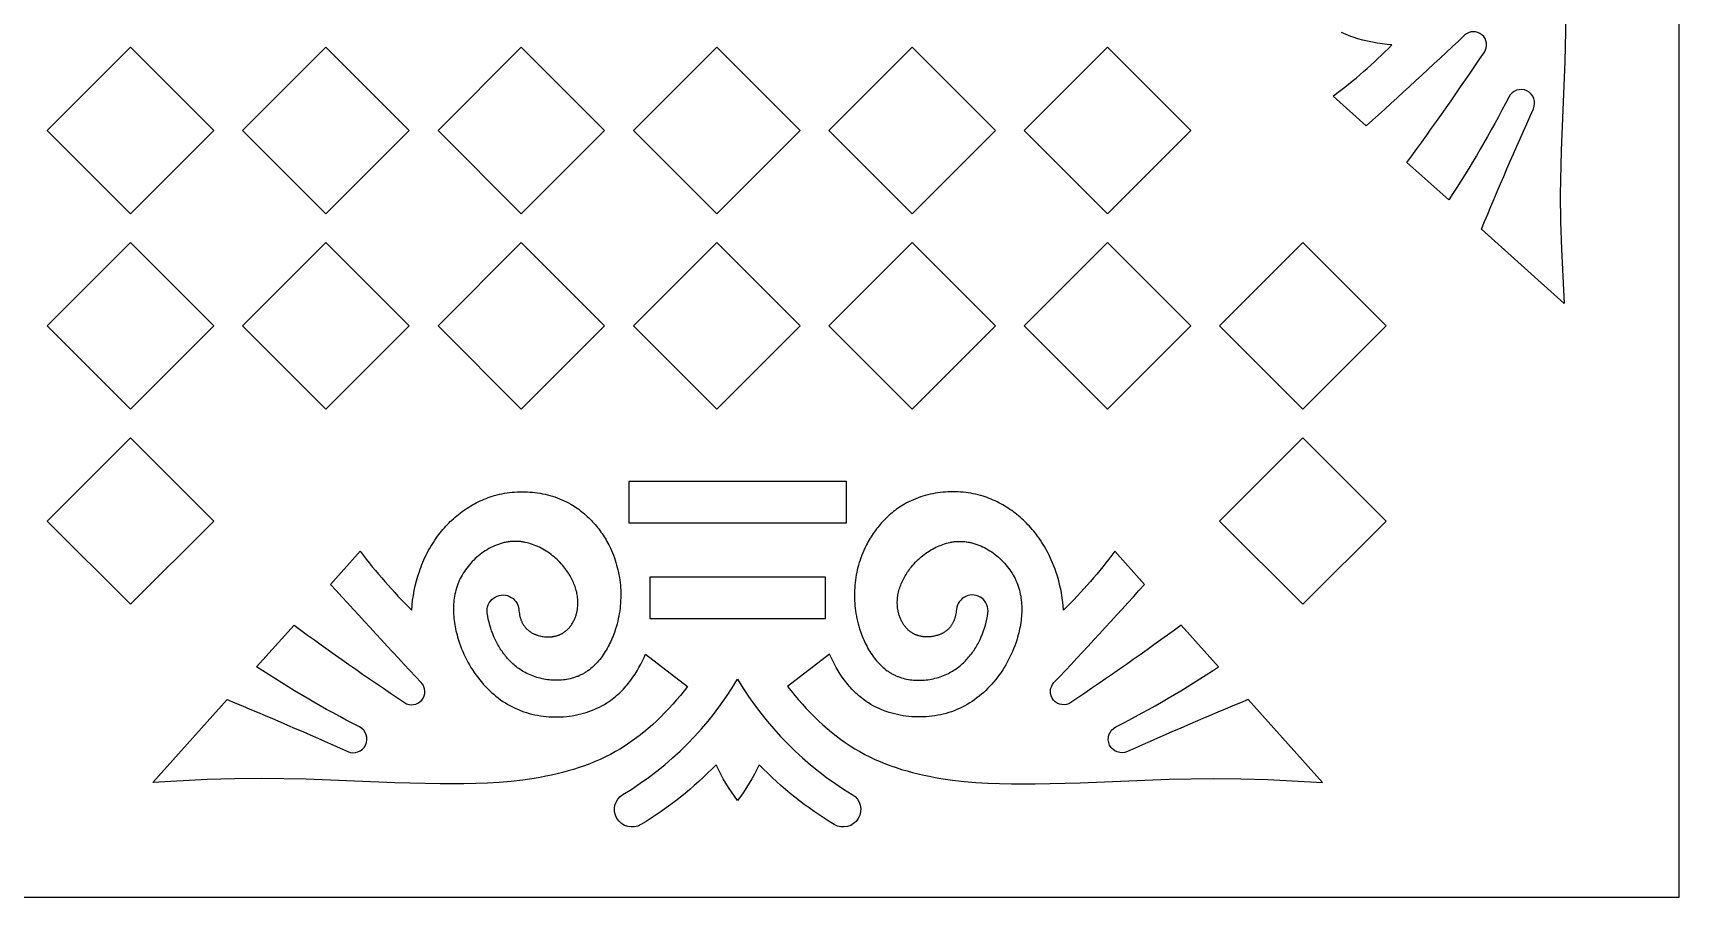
# Model space of a CAD drawing. Extents: x 15850 to 16789, y -660 to 1170.
# Drawn here: x 16319.7 to 16789.1, y -659.9 to -413.4 of the extents above; entities that cross this region are included whole.
import ezdxf

# ---------------------------------------------------------------- set-up
doc = ezdxf.new("R2010")
doc.units = 0
doc.layers.get('0').update_dxf_attribs({"linetype": 'CONTINUOUS'})

msp = doc.modelspace()

# ---------------------------------------------------------------- linework, layer by layer
for points in [[(15850.26, -659.93), (16789.06, -659.93), (16789.06, 1170.21), (15850.26, 1170.21)], [(16371.27, -441.22), (16347.51, -464.98), (16323.75, -441.22), (16347.51, -417.46)], [(16426.98, -441.22), (16403.22, -464.98), (16379.46, -441.22), (16403.22, -417.46)], [(16482.69, -441.22), (16458.93, -464.98), (16435.17, -441.22), (16458.93, -417.46)], [(16538.4, -441.22), (16514.64, -464.98), (16490.88, -441.22), (16514.64, -417.46)], [(16594.11, -441.22), (16570.35, -464.98), (16546.59, -441.22), (16570.35, -417.46)], [(16649.82, -441.22), (16626.06, -464.98), (16602.3, -441.22), (16626.06, -417.46)], [(16371.27, -496.93), (16347.51, -520.69), (16323.75, -496.93), (16347.51, -473.17)], [(16426.98, -496.93), (16403.22, -520.69), (16379.46, -496.93), (16403.22, -473.17)], [(16482.69, -496.93), (16458.93, -520.69), (16435.17, -496.93), (16458.93, -473.17)], [(16538.4, -496.93), (16514.64, -520.69), (16490.88, -496.93), (16514.64, -473.17)], [(16594.11, -496.93), (16570.35, -520.69), (16546.59, -496.93), (16570.35, -473.17)], [(16649.82, -496.93), (16626.06, -520.69), (16602.3, -496.93), (16626.06, -473.17)], [(16705.53, -496.93), (16681.77, -520.69), (16658.01, -496.93), (16681.77, -473.17)], [(16371.27, -552.64), (16347.51, -576.4), (16323.75, -552.64), (16347.51, -528.88)], [(16705.53, -552.64), (16681.77, -576.4), (16658.01, -552.64), (16681.77, -528.88)], [(16551.62, -541.35), (16489.59, -541.35), (16489.59, -553.18), (16551.62, -553.18)], [(16545.66, -568.65), (16495.55, -568.65), (16495.55, -580.49), (16545.66, -580.49)]]:
    msp.add_lwpolyline(points, close=True)
msp.add_lwpolyline([(16756.79, -408.64), (16756.49, -421.56), (16755.43, -446.91), (16755.19, -459.55), (16755.27, -467.29), (16755.52, -475.06), (16756.33, -490.59), (16732.7, -469.38, -0.007496), (16747.54, -435.03, 0.975292), (16740.51, -431.66, -0.027938), (16723.36, -461.01), (16711.47, -450.34, 0.009727), (16733.54, -418.85, 0.894674), (16727.87, -414.05, -0.006154), (16699.83, -439.89), (16690.39, -431.42, 0.038203), (16707.17, -416.79), (16705.78, -416.67), (16704.39, -416.51), (16702.99, -416.3), (16701.6, -416.05), (16700.22, -415.75), (16698.85, -415.41), (16697.49, -415.02), (16696.14, -414.58), (16695.47, -414.35), (16694.8, -414.1), (16694.14, -413.84), (16693.49, -413.57), (16692.84, -413.29)], format="xyb")
for points in [[(16506.34, -599.82), (16505.32, -601.1), (16504.29, -602.38), (16503.22, -603.64), (16502.14, -604.88), (16501.02, -606.1), (16499.88, -607.3), (16498.72, -608.48), (16497.53, -609.63), (16496.32, -610.75), (16495.08, -611.84), (16493.82, -612.9), (16492.53, -613.92), (16491.23, -614.91), (16489.89, -615.85), (16488.54, -616.76), (16487.16, -617.62), (16485.76, -618.44), (16484.34, -619.21), (16482.9, -619.94), (16481.43, -620.63), (16479.95, -621.28), (16478.45, -621.89), (16476.93, -622.46), (16475.4, -622.99), (16473.85, -623.49), (16472.28, -623.95), (16470.7, -624.38), (16469.11, -624.77), (16467.51, -625.14), (16465.89, -625.47), (16464.26, -625.78), (16462.63, -626.06), (16459.33, -626.53), (16456, -626.91), (16452.65, -627.2), (16449.28, -627.42), (16445.91, -627.56), (16442.53, -627.64), (16435.8, -627.66), (16422.89, -627.36), (16397.53, -626.31), (16384.9, -626.07), (16377.15, -626.15), (16369.39, -626.39), (16353.85, -627.21), (16375.06, -603.57, -0.007496), (16409.41, -618.41, 0.975292), (16412.79, -611.38, -0.027938), (16383.44, -594.24), (16394.11, -582.35, 0.009727), (16425.59, -604.41, 0.894674), (16430.4, -598.74, -0.006154), (16404.56, -570.7), (16413.02, -561.26, 0.038203), (16427.66, -578.05), (16427.77, -576.65), (16427.93, -575.26), (16428.14, -573.87), (16428.39, -572.48), (16428.69, -571.09), (16429.03, -569.72), (16429.42, -568.36), (16429.86, -567.01), (16430.1, -566.34), (16430.34, -565.67), (16430.6, -565.01), (16430.87, -564.36), (16431.16, -563.71), (16431.45, -563.06), (16431.76, -562.42), (16432.07, -561.79), (16432.41, -561.16), (16432.75, -560.54), (16433.1, -559.93), (16433.47, -559.32), (16433.85, -558.72), (16434.24, -558.13), (16434.64, -557.54), (16435.05, -556.97), (16435.42, -556.48), (16435.8, -555.99), (16436.18, -555.52), (16436.58, -555.05), (16436.98, -554.58), (16437.39, -554.13), (16437.81, -553.68), (16438.24, -553.24), (16438.67, -552.81), (16439.12, -552.38), (16439.57, -551.97), (16440.03, -551.56), (16440.5, -551.16), (16440.97, -550.78), (16441.45, -550.4), (16441.94, -550.03), (16442.44, -549.67), (16442.94, -549.31), (16443.45, -548.97), (16443.96, -548.64), (16444.49, -548.33), (16445.01, -548.02), (16445.55, -547.72), (16446.09, -547.43), (16446.64, -547.16), (16447.19, -546.89), (16447.75, -546.64), (16448.31, -546.4), (16448.88, -546.17), (16449.46, -545.96), (16450.04, -545.76), (16450.63, -545.57), (16451.32, -545.36), (16452.01, -545.18), (16452.71, -545.01), (16453.42, -544.86), (16454.13, -544.72), (16454.85, -544.61), (16455.56, -544.51), (16456.29, -544.43), (16457.01, -544.36), (16457.74, -544.32), (16458.46, -544.29), (16459.19, -544.28), (16459.92, -544.29), (16460.65, -544.32), (16461.37, -544.36), (16462.1, -544.42), (16462.82, -544.5), (16463.54, -544.6), (16464.26, -544.71), (16464.97, -544.85), (16465.68, -545), (16466.38, -545.17), (16467.08, -545.35), (16467.77, -545.56), (16468.46, -545.78), (16469.14, -546.02), (16469.81, -546.27), (16470.47, -546.55), (16471.13, -546.84), (16471.77, -547.15), (16472.41, -547.48), (16473.03, -547.83), (16473.49, -548.1), (16473.95, -548.38), (16474.4, -548.67), (16474.84, -548.97), (16475.28, -549.28), (16475.71, -549.6), (16476.13, -549.93), (16476.55, -550.26), (16476.96, -550.61), (16477.36, -550.96), (16477.75, -551.32), (16478.14, -551.69), (16478.53, -552.07), (16478.9, -552.45), (16479.27, -552.84), (16479.63, -553.24), (16479.98, -553.65), (16480.33, -554.06), (16480.66, -554.48), (16480.99, -554.9), (16481.32, -555.33), (16481.63, -555.77), (16481.94, -556.21), (16482.24, -556.66), (16482.53, -557.11), (16482.81, -557.57), (16483.08, -558.03), (16483.35, -558.49), (16483.61, -558.97), (16483.86, -559.44), (16484.33, -560.41), (16484.63, -561.07), (16484.92, -561.74), (16485.19, -562.42), (16485.45, -563.1), (16485.68, -563.79), (16485.91, -564.49), (16486.11, -565.19), (16486.3, -565.89), (16486.47, -566.6), (16486.63, -567.31), (16486.77, -568.03), (16486.89, -568.75), (16487, -569.47), (16487.09, -570.19), (16487.17, -570.92), (16487.22, -571.65), (16487.26, -572.38), (16487.28, -573.12), (16487.29, -573.85), (16487.28, -574.59), (16487.25, -575.33), (16487.21, -576.07), (16487.14, -576.8), (16487.07, -577.54), (16486.97, -578.28), (16486.85, -579.01), (16486.72, -579.75), (16486.57, -580.48), (16486.41, -581.21), (16486.22, -581.95), (16486.02, -582.67), (16485.8, -583.4), (16485.46, -584.44), (16485.27, -584.96), (16485.07, -585.48), (16484.86, -585.99), (16484.65, -586.5), (16484.42, -587), (16484.19, -587.5), (16483.94, -587.99), (16483.69, -588.48), (16483.43, -588.96), (16483.15, -589.44), (16482.87, -589.9), (16482.58, -590.36), (16482.28, -590.81), (16481.97, -591.25), (16481.65, -591.68), (16481.32, -592.1), (16480.98, -592.51), (16480.63, -592.91), (16480.27, -593.3), (16479.9, -593.68), (16479.52, -594.04), (16479.14, -594.39), (16478.74, -594.73), (16478.33, -595.05), (16477.91, -595.36), (16477.7, -595.51), (16477.49, -595.65), (16477.27, -595.79), (16477.05, -595.93), (16476.83, -596.06), (16476.61, -596.19), (16476.38, -596.32), (16476.15, -596.44), (16475.92, -596.55), (16475.68, -596.66), (16475.46, -596.76), (16475.24, -596.86), (16475.01, -596.95), (16474.78, -597.04), (16474.32, -597.21), (16473.85, -597.36), (16473.38, -597.5), (16472.9, -597.62), (16472.41, -597.73), (16471.92, -597.82), (16471.43, -597.9), (16470.93, -597.97), (16470.42, -598.01), (16469.92, -598.05), (16469.41, -598.07), (16468.9, -598.08), (16468.39, -598.07), (16467.88, -598.05), (16467.37, -598.01), (16466.86, -597.96), (16466.35, -597.9), (16465.84, -597.82), (16465.33, -597.73), (16464.83, -597.63), (16464.33, -597.51), (16463.83, -597.38), (16463.34, -597.24), (16462.85, -597.08), (16462.37, -596.91), (16461.9, -596.73), (16461.43, -596.54), (16460.96, -596.33), (16460.51, -596.11), (16460.06, -595.88), (16459.68, -595.67), (16459.3, -595.45), (16458.93, -595.22), (16458.57, -594.98), (16458.22, -594.73), (16457.87, -594.48), (16457.52, -594.21), (16457.19, -593.94), (16456.86, -593.67), (16456.54, -593.38), (16456.22, -593.09), (16455.91, -592.79), (16455.61, -592.48), (16455.31, -592.17), (16455.02, -591.85), (16454.74, -591.52), (16454.46, -591.19), (16454.19, -590.85), (16453.93, -590.51), (16453.67, -590.16), (16453.42, -589.81), (16453.18, -589.45), (16452.94, -589.09), (16452.71, -588.73), (16452.49, -588.35), (16452.27, -587.98), (16452.06, -587.6), (16451.86, -587.22), (16451.48, -586.44), (16451.12, -585.66), (16450.78, -584.84), (16450.47, -584.01), (16450.19, -583.18), (16449.94, -582.33), (16449.72, -581.48), (16449.52, -580.63), (16449.36, -579.76), (16449.22, -578.9, -1.025614), (16458.21, -577.86), (16458.25, -578.27), (16458.3, -578.67), (16458.37, -579.07), (16458.45, -579.46), (16458.49, -579.66), (16458.54, -579.85), (16458.59, -580.04), (16458.64, -580.23), (16458.7, -580.42), (16458.76, -580.61), (16458.83, -580.79), (16458.9, -580.97), (16458.97, -581.15), (16459.04, -581.33), (16459.12, -581.5), (16459.21, -581.67), (16459.3, -581.84), (16459.39, -582.01), (16459.48, -582.17), (16459.58, -582.33), (16459.69, -582.49), (16459.79, -582.64), (16459.91, -582.8), (16460.02, -582.94), (16460.14, -583.09), (16460.27, -583.23), (16460.4, -583.37), (16460.54, -583.5), (16460.65, -583.61), (16460.76, -583.71), (16460.88, -583.81), (16461, -583.91), (16461.12, -584), (16461.25, -584.1), (16461.38, -584.19), (16461.51, -584.27), (16461.64, -584.36), (16461.78, -584.44), (16461.91, -584.52), (16462.05, -584.6), (16462.2, -584.68), (16462.34, -584.75), (16462.49, -584.82), (16462.63, -584.89), (16462.78, -584.95), (16462.93, -585.01), (16463.09, -585.07), (16463.24, -585.13), (16463.4, -585.19), (16463.55, -585.24), (16463.71, -585.29), (16463.87, -585.33), (16464.19, -585.42), (16464.52, -585.49), (16464.85, -585.55), (16465.18, -585.61), (16465.51, -585.65), (16465.85, -585.68), (16466.18, -585.69), (16466.52, -585.7), (16466.86, -585.7), (16467.02, -585.69), (16467.19, -585.68), (16467.36, -585.67), (16467.52, -585.65), (16467.69, -585.63), (16467.85, -585.61), (16468.02, -585.59), (16468.18, -585.56), (16468.34, -585.53), (16468.5, -585.49), (16468.66, -585.46), (16468.82, -585.42), (16468.98, -585.38), (16469.13, -585.33), (16469.29, -585.28), (16469.44, -585.23), (16469.59, -585.18), (16469.74, -585.12), (16469.89, -585.06), (16470.04, -584.99), (16470.18, -584.92), (16470.33, -584.85), (16470.43, -584.8), (16470.54, -584.74), (16470.65, -584.68), (16470.76, -584.61), (16470.86, -584.55), (16470.97, -584.48), (16471.17, -584.35), (16471.37, -584.2), (16471.56, -584.05), (16471.75, -583.89), (16471.93, -583.73), (16472.11, -583.56), (16472.28, -583.38), (16472.45, -583.2), (16472.62, -583.02), (16472.77, -582.83), (16472.93, -582.63), (16473.07, -582.43), (16473.22, -582.23), (16473.35, -582.02), (16473.49, -581.81), (16473.61, -581.59), (16473.73, -581.37), (16473.85, -581.15), (16473.96, -580.92), (16474.07, -580.7), (16474.17, -580.47), (16474.26, -580.23), (16474.35, -580), (16474.44, -579.76), (16474.52, -579.53), (16474.59, -579.29), (16474.66, -579.05), (16474.72, -578.81), (16474.78, -578.57), (16474.83, -578.36), (16474.87, -578.16), (16474.9, -577.96), (16474.94, -577.76), (16474.97, -577.55), (16474.99, -577.35), (16475.03, -576.94), (16475.06, -576.54), (16475.07, -576.13), (16475.07, -575.72), (16475.06, -575.31), (16475.03, -574.91), (16474.99, -574.5), (16474.94, -574.1), (16474.88, -573.69), (16474.8, -573.29), (16474.71, -572.89), (16474.61, -572.49), (16474.5, -572.09), (16474.37, -571.7), (16474.24, -571.3), (16474.1, -570.91), (16473.94, -570.52), (16473.78, -570.14), (16473.6, -569.75), (16473.42, -569.37), (16473.23, -569), (16473.02, -568.62), (16472.81, -568.25), (16472.59, -567.89), (16472.36, -567.53), (16472.13, -567.17), (16471.88, -566.82), (16471.63, -566.47), (16471.37, -566.13), (16471.02, -565.69), (16470.66, -565.26), (16470.29, -564.83), (16469.9, -564.42), (16469.51, -564.02), (16469.11, -563.63), (16468.69, -563.25), (16468.27, -562.88), (16467.84, -562.52), (16467.4, -562.17), (16466.95, -561.84), (16466.49, -561.52), (16466.03, -561.22), (16465.55, -560.92), (16465.08, -560.65), (16464.59, -560.38), (16464.1, -560.13), (16463.61, -559.9), (16463.11, -559.68), (16462.6, -559.48), (16462.1, -559.3), (16461.58, -559.13), (16461.07, -558.98), (16460.55, -558.84), (16460.03, -558.73), (16459.77, -558.68), (16459.5, -558.63), (16459.24, -558.59), (16458.98, -558.55), (16458.72, -558.52), (16458.45, -558.5), (16458.19, -558.47), (16457.92, -558.46), (16457.66, -558.45), (16457.39, -558.44), (16457.13, -558.44), (16456.87, -558.44), (16456.6, -558.45), (16456.34, -558.46), (16456.05, -558.49), (16455.77, -558.51), (16455.48, -558.55), (16455.2, -558.58), (16454.91, -558.63), (16454.63, -558.68), (16454.35, -558.74), (16454.06, -558.8), (16453.78, -558.87), (16453.5, -558.94), (16453.22, -559.02), (16452.94, -559.11), (16452.66, -559.2), (16452.39, -559.29), (16452.11, -559.39), (16451.84, -559.5), (16451.29, -559.72), (16450.75, -559.97), (16450.22, -560.23), (16449.69, -560.51), (16449.17, -560.81), (16448.66, -561.13), (16448.16, -561.46), (16447.67, -561.81), (16447.19, -562.18), (16446.71, -562.56), (16446.25, -562.95), (16445.8, -563.36), (16445.36, -563.78), (16444.94, -564.21), (16444.53, -564.65), (16444.13, -565.11), (16443.74, -565.57), (16443.37, -566.05), (16443.02, -566.53), (16442.68, -567.03), (16442.36, -567.53), (16442.05, -568.04), (16441.77, -568.55), (16441.5, -569.08), (16441.25, -569.61), (16441.02, -570.15), (16440.8, -570.69), (16440.61, -571.24), (16440.43, -571.79), (16440.27, -572.35), (16440.13, -572.91), (16440, -573.48), (16439.89, -574.04), (16439.8, -574.62), (16439.72, -575.19), (16439.66, -575.77), (16439.62, -576.35), (16439.59, -576.93), (16439.57, -577.52), (16439.57, -578.1), (16439.58, -578.69), (16439.61, -579.28), (16439.65, -579.87), (16439.71, -580.46), (16439.78, -581.04), (16439.86, -581.63), (16439.95, -582.22), (16440.06, -582.81), (16440.17, -583.4), (16440.3, -583.98), (16440.44, -584.57), (16440.59, -585.15), (16440.76, -585.73), (16440.93, -586.31), (16441.3, -587.45), (16441.59, -588.26), (16441.9, -589.06), (16442.23, -589.85), (16442.57, -590.63), (16442.94, -591.4), (16443.32, -592.16), (16443.72, -592.92), (16444.13, -593.66), (16444.57, -594.39), (16445.02, -595.11), (16445.49, -595.82), (16445.97, -596.51), (16446.48, -597.19), (16446.99, -597.86), (16447.53, -598.51), (16448.08, -599.14), (16448.64, -599.76), (16449.22, -600.37), (16449.82, -600.95), (16450.43, -601.52), (16451.06, -602.07), (16451.7, -602.6), (16452.35, -603.11), (16453.02, -603.61), (16453.7, -604.08), (16454.4, -604.53), (16455.11, -604.96), (16455.83, -605.36), (16456.57, -605.75), (16457.32, -606.11), (16458.08, -606.44), (16458.85, -606.75), (16459.62, -607.03), (16460.39, -607.28), (16461.17, -607.52), (16461.96, -607.72), (16462.75, -607.91), (16463.56, -608.07), (16464.37, -608.2), (16465.19, -608.32), (16466.01, -608.41), (16466.83, -608.47), (16467.65, -608.52), (16468.48, -608.54), (16469.31, -608.53), (16470.14, -608.51), (16470.96, -608.46), (16471.79, -608.38), (16472.61, -608.29), (16473.43, -608.17), (16474.24, -608.03), (16475.05, -607.86), (16475.85, -607.67), (16476.64, -607.46), (16477.42, -607.23), (16478.2, -606.97), (16478.97, -606.69), (16479.72, -606.38), (16480.46, -606.06), (16481.19, -605.71), (16481.91, -605.34), (16482.61, -604.94), (16483.3, -604.52), (16483.63, -604.31), (16483.97, -604.08), (16484.41, -603.77), (16484.84, -603.45), (16485.27, -603.12), (16485.69, -602.78), (16486.1, -602.44), (16486.5, -602.08), (16486.9, -601.71), (16487.28, -601.34), (16487.66, -600.96), (16488.04, -600.57), (16488.4, -600.17), (16488.76, -599.76), (16489.11, -599.35), (16489.45, -598.93), (16489.79, -598.51), (16490.11, -598.08), (16490.75, -597.2), (16491.35, -596.3), (16491.93, -595.38), (16492.47, -594.45), (16492.99, -593.5), (16493.47, -592.54), (16493.93, -591.57), (16494.37, -590.59)], [(16534.87, -599.82), (16535.88, -601.1), (16536.92, -602.38), (16537.98, -603.64), (16539.07, -604.88), (16540.19, -606.1), (16541.33, -607.3), (16542.49, -608.48), (16543.68, -609.63), (16544.89, -610.75), (16546.13, -611.84), (16547.39, -612.9), (16548.67, -613.92), (16549.98, -614.91), (16551.31, -615.85), (16552.67, -616.76), (16554.05, -617.62), (16555.45, -618.44), (16556.87, -619.21), (16558.31, -619.94), (16559.77, -620.63), (16561.26, -621.28), (16562.76, -621.89), (16564.28, -622.46), (16565.81, -622.99), (16567.36, -623.49), (16568.93, -623.95), (16570.5, -624.38), (16572.1, -624.77), (16573.7, -625.14), (16575.32, -625.47), (16576.95, -625.78), (16578.58, -626.06), (16581.88, -626.53), (16585.21, -626.91), (16588.56, -627.2), (16591.93, -627.42), (16595.3, -627.56), (16598.68, -627.64), (16605.41, -627.66), (16618.32, -627.36), (16643.68, -626.31), (16656.31, -626.07), (16664.06, -626.15), (16671.82, -626.39), (16687.36, -627.21), (16666.15, -603.57, 0.007496), (16631.8, -618.41, -0.975292), (16628.42, -611.38, 0.027938), (16657.77, -594.24), (16647.1, -582.35, -0.009727), (16615.62, -604.41, -0.894674), (16610.81, -598.74, 0.006154), (16636.65, -570.7), (16628.19, -561.26, -0.038203), (16613.55, -578.05), (16613.44, -576.65), (16613.27, -575.26), (16613.07, -573.87), (16612.82, -572.48), (16612.52, -571.09), (16612.18, -569.72), (16611.79, -568.36), (16611.35, -567.01), (16611.11, -566.34), (16610.87, -565.67), (16610.61, -565.01), (16610.34, -564.36), (16610.05, -563.71), (16609.76, -563.06), (16609.45, -562.42), (16609.13, -561.79), (16608.8, -561.16), (16608.46, -560.54), (16608.11, -559.93), (16607.74, -559.32), (16607.36, -558.72), (16606.97, -558.13), (16606.57, -557.54), (16606.16, -556.97), (16605.79, -556.48), (16605.41, -555.99), (16605.03, -555.52), (16604.63, -555.05), (16604.23, -554.58), (16603.82, -554.13), (16603.4, -553.68), (16602.97, -553.24), (16602.53, -552.81), (16602.09, -552.38), (16601.64, -551.97), (16601.18, -551.56), (16600.71, -551.16), (16600.24, -550.78), (16599.76, -550.4), (16599.27, -550.03), (16598.77, -549.67), (16598.27, -549.31), (16597.76, -548.97), (16597.24, -548.64), (16596.72, -548.33), (16596.19, -548.02), (16595.66, -547.72), (16595.12, -547.43), (16594.57, -547.16), (16594.02, -546.89), (16593.46, -546.64), (16592.89, -546.4), (16592.32, -546.17), (16591.75, -545.96), (16591.17, -545.76), (16590.58, -545.57), (16589.89, -545.36), (16589.2, -545.18), (16588.5, -545.01), (16587.79, -544.86), (16587.08, -544.72), (16586.36, -544.61), (16585.64, -544.51), (16584.92, -544.43), (16584.2, -544.36), (16583.47, -544.32), (16582.75, -544.29), (16582.02, -544.28), (16581.29, -544.29), (16580.56, -544.32), (16579.84, -544.36), (16579.11, -544.42), (16578.39, -544.5), (16577.67, -544.6), (16576.95, -544.71), (16576.24, -544.85), (16575.53, -545), (16574.83, -545.17), (16574.13, -545.35), (16573.44, -545.56), (16572.75, -545.78), (16572.07, -546.02), (16571.4, -546.27), (16570.74, -546.55), (16570.08, -546.84), (16569.44, -547.15), (16568.8, -547.48), (16568.18, -547.83), (16567.72, -548.1), (16567.26, -548.38), (16566.81, -548.67), (16566.37, -548.97), (16565.93, -549.28), (16565.5, -549.6), (16565.08, -549.93), (16564.66, -550.26), (16564.25, -550.61), (16563.85, -550.96), (16563.45, -551.32), (16563.06, -551.69), (16562.68, -552.07), (16562.31, -552.45), (16561.94, -552.84), (16561.58, -553.24), (16561.23, -553.65), (16560.88, -554.06), (16560.55, -554.48), (16560.22, -554.9), (16559.89, -555.33), (16559.58, -555.77), (16559.27, -556.21), (16558.97, -556.66), (16558.68, -557.11), (16558.4, -557.57), (16558.13, -558.03), (16557.86, -558.49), (16557.6, -558.97), (16557.35, -559.44), (16556.88, -560.41), (16556.58, -561.07), (16556.29, -561.74), (16556.02, -562.42), (16555.76, -563.1), (16555.52, -563.79), (16555.3, -564.49), (16555.1, -565.19), (16554.91, -565.89), (16554.73, -566.6), (16554.58, -567.31), (16554.44, -568.03), (16554.31, -568.75), (16554.21, -569.47), (16554.12, -570.19), (16554.04, -570.92), (16553.99, -571.65), (16553.95, -572.38), (16553.92, -573.12), (16553.92, -573.85), (16553.93, -574.59), (16553.96, -575.33), (16554, -576.07), (16554.06, -576.8), (16554.14, -577.54), (16554.24, -578.28), (16554.35, -579.01), (16554.49, -579.75), (16554.63, -580.48), (16554.8, -581.21), (16554.98, -581.95), (16555.19, -582.67), (16555.4, -583.4), (16555.75, -584.44), (16555.94, -584.96), (16556.14, -585.48), (16556.34, -585.99), (16556.56, -586.5), (16556.79, -587), (16557.02, -587.5), (16557.27, -587.99), (16557.52, -588.48), (16557.78, -588.96), (16558.06, -589.44), (16558.34, -589.9), (16558.63, -590.36), (16558.93, -590.81), (16559.24, -591.25), (16559.56, -591.68), (16559.89, -592.1), (16560.23, -592.51), (16560.58, -592.91), (16560.94, -593.3), (16561.31, -593.68), (16561.68, -594.04), (16562.07, -594.39), (16562.47, -594.73), (16562.88, -595.05), (16563.29, -595.36), (16563.51, -595.51), (16563.72, -595.65), (16563.94, -595.79), (16564.16, -595.93), (16564.38, -596.06), (16564.6, -596.19), (16564.83, -596.32), (16565.06, -596.44), (16565.29, -596.55), (16565.53, -596.66), (16565.75, -596.76), (16565.97, -596.86), (16566.2, -596.95), (16566.42, -597.04), (16566.89, -597.21), (16567.35, -597.36), (16567.83, -597.5), (16568.31, -597.62), (16568.8, -597.73), (16569.29, -597.82), (16569.78, -597.9), (16570.28, -597.97), (16570.79, -598.01), (16571.29, -598.05), (16571.8, -598.07), (16572.31, -598.08), (16572.82, -598.07), (16573.33, -598.05), (16573.84, -598.01), (16574.35, -597.96), (16574.86, -597.9), (16575.37, -597.82), (16575.87, -597.73), (16576.38, -597.63), (16576.88, -597.51), (16577.37, -597.38), (16577.87, -597.24), (16578.35, -597.08), (16578.84, -596.91), (16579.31, -596.73), (16579.78, -596.54), (16580.25, -596.33), (16580.7, -596.11), (16581.15, -595.88), (16581.53, -595.67), (16581.91, -595.45), (16582.27, -595.22), (16582.64, -594.98), (16582.99, -594.73), (16583.34, -594.48), (16583.68, -594.21), (16584.02, -593.94), (16584.35, -593.67), (16584.67, -593.38), (16584.99, -593.09), (16585.3, -592.79), (16585.6, -592.48), (16585.9, -592.17), (16586.19, -591.85), (16586.47, -591.52), (16586.75, -591.19), (16587.02, -590.85), (16587.28, -590.51), (16587.54, -590.16), (16587.79, -589.81), (16588.03, -589.45), (16588.27, -589.09), (16588.5, -588.73), (16588.72, -588.35), (16588.94, -587.98), (16589.15, -587.6), (16589.35, -587.22), (16589.73, -586.44), (16590.09, -585.66), (16590.43, -584.84), (16590.74, -584.01), (16591.02, -583.18), (16591.27, -582.33), (16591.49, -581.48), (16591.69, -580.63), (16591.85, -579.76), (16591.99, -578.9, 1.025614), (16583, -577.86), (16582.96, -578.27), (16582.9, -578.67), (16582.84, -579.07), (16582.76, -579.46), (16582.72, -579.66), (16582.67, -579.85), (16582.62, -580.04), (16582.56, -580.23), (16582.51, -580.42), (16582.44, -580.61), (16582.38, -580.79), (16582.31, -580.97), (16582.24, -581.15), (16582.16, -581.33), (16582.08, -581.5), (16582, -581.67), (16581.91, -581.84), (16581.82, -582.01), (16581.73, -582.17), (16581.63, -582.33), (16581.52, -582.49), (16581.41, -582.64), (16581.3, -582.8), (16581.18, -582.94), (16581.06, -583.09), (16580.94, -583.23), (16580.81, -583.37), (16580.67, -583.5), (16580.56, -583.61), (16580.45, -583.71), (16580.33, -583.81), (16580.21, -583.91), (16580.09, -584), (16579.96, -584.1), (16579.83, -584.19), (16579.7, -584.27), (16579.57, -584.36), (16579.43, -584.44), (16579.29, -584.52), (16579.15, -584.6), (16579.01, -584.68), (16578.87, -584.75), (16578.72, -584.82), (16578.58, -584.89), (16578.43, -584.95), (16578.27, -585.01), (16578.12, -585.07), (16577.97, -585.13), (16577.81, -585.19), (16577.66, -585.24), (16577.5, -585.29), (16577.34, -585.33), (16577.02, -585.42), (16576.69, -585.49), (16576.36, -585.55), (16576.03, -585.61), (16575.69, -585.65), (16575.36, -585.68), (16575.02, -585.69), (16574.69, -585.7), (16574.35, -585.7), (16574.19, -585.69), (16574.02, -585.68), (16573.85, -585.67), (16573.69, -585.65), (16573.52, -585.63), (16573.36, -585.61), (16573.19, -585.59), (16573.03, -585.56), (16572.87, -585.53), (16572.71, -585.49), (16572.55, -585.46), (16572.39, -585.42), (16572.23, -585.38), (16572.08, -585.33), (16571.92, -585.28), (16571.77, -585.23), (16571.62, -585.18), (16571.47, -585.12), (16571.32, -585.06), (16571.17, -584.99), (16571.03, -584.92), (16570.88, -584.85), (16570.77, -584.8), (16570.66, -584.74), (16570.56, -584.68), (16570.45, -584.61), (16570.35, -584.55), (16570.24, -584.48), (16570.04, -584.35), (16569.84, -584.2), (16569.65, -584.05), (16569.46, -583.89), (16569.28, -583.73), (16569.1, -583.56), (16568.92, -583.38), (16568.76, -583.2), (16568.59, -583.02), (16568.43, -582.83), (16568.28, -582.63), (16568.13, -582.43), (16567.99, -582.23), (16567.85, -582.02), (16567.72, -581.81), (16567.6, -581.59), (16567.47, -581.37), (16567.36, -581.15), (16567.25, -580.92), (16567.14, -580.7), (16567.04, -580.47), (16566.94, -580.23), (16566.85, -580), (16566.77, -579.76), (16566.69, -579.53), (16566.62, -579.29), (16566.55, -579.05), (16566.48, -578.81), (16566.43, -578.57), (16566.38, -578.36), (16566.34, -578.16), (16566.3, -577.96), (16566.27, -577.76), (16566.24, -577.55), (16566.22, -577.35), (16566.17, -576.94), (16566.15, -576.54), (16566.13, -576.13), (16566.14, -575.72), (16566.15, -575.31), (16566.18, -574.91), (16566.22, -574.5), (16566.27, -574.1), (16566.33, -573.69), (16566.41, -573.29), (16566.5, -572.89), (16566.6, -572.49), (16566.71, -572.09), (16566.83, -571.7), (16566.97, -571.3), (16567.11, -570.91), (16567.27, -570.52), (16567.43, -570.14), (16567.61, -569.75), (16567.79, -569.37), (16567.98, -569), (16568.19, -568.62), (16568.4, -568.25), (16568.62, -567.89), (16568.85, -567.53), (16569.08, -567.17), (16569.33, -566.82), (16569.58, -566.47), (16569.84, -566.13), (16570.19, -565.69), (16570.55, -565.26), (16570.92, -564.83), (16571.3, -564.42), (16571.7, -564.02), (16572.1, -563.63), (16572.52, -563.25), (16572.94, -562.88), (16573.37, -562.52), (16573.81, -562.17), (16574.26, -561.84), (16574.72, -561.52), (16575.18, -561.22), (16575.65, -560.92), (16576.13, -560.65), (16576.61, -560.38), (16577.1, -560.13), (16577.6, -559.9), (16578.1, -559.68), (16578.6, -559.48), (16579.11, -559.3), (16579.62, -559.13), (16580.14, -558.98), (16580.66, -558.84), (16581.18, -558.73), (16581.44, -558.68), (16581.7, -558.63), (16581.97, -558.59), (16582.23, -558.55), (16582.49, -558.52), (16582.76, -558.5), (16583.02, -558.47), (16583.28, -558.46), (16583.55, -558.45), (16583.81, -558.44), (16584.08, -558.44), (16584.34, -558.44), (16584.61, -558.45), (16584.87, -558.46), (16585.16, -558.49), (16585.44, -558.51), (16585.73, -558.55), (16586.01, -558.58), (16586.3, -558.63), (16586.58, -558.68), (16586.86, -558.74), (16587.14, -558.8), (16587.43, -558.87), (16587.71, -558.94), (16587.99, -559.02), (16588.27, -559.11), (16588.54, -559.2), (16588.82, -559.29), (16589.1, -559.39), (16589.37, -559.5), (16589.92, -559.72), (16590.46, -559.97), (16590.99, -560.23), (16591.51, -560.51), (16592.03, -560.81), (16592.54, -561.13), (16593.05, -561.46), (16593.54, -561.81), (16594.02, -562.18), (16594.49, -562.56), (16594.96, -562.95), (16595.41, -563.36), (16595.84, -563.78), (16596.27, -564.21), (16596.68, -564.65), (16597.08, -565.11), (16597.47, -565.57), (16597.84, -566.05), (16598.19, -566.53), (16598.53, -567.03), (16598.85, -567.53), (16599.15, -568.04), (16599.44, -568.55), (16599.71, -569.08), (16599.96, -569.61), (16600.19, -570.15), (16600.41, -570.69), (16600.6, -571.24), (16600.78, -571.79), (16600.94, -572.35), (16601.08, -572.91), (16601.21, -573.48), (16601.32, -574.04), (16601.41, -574.62), (16601.49, -575.19), (16601.55, -575.77), (16601.59, -576.35), (16601.62, -576.93), (16601.64, -577.52), (16601.64, -578.1), (16601.62, -578.69), (16601.6, -579.28), (16601.56, -579.87), (16601.5, -580.46), (16601.43, -581.04), (16601.35, -581.63), (16601.26, -582.22), (16601.15, -582.81), (16601.03, -583.4), (16600.91, -583.98), (16600.77, -584.57), (16600.61, -585.15), (16600.45, -585.73), (16600.28, -586.31), (16599.9, -587.45), (16599.62, -588.26), (16599.31, -589.06), (16598.98, -589.85), (16598.64, -590.63), (16598.27, -591.4), (16597.89, -592.16), (16597.49, -592.92), (16597.07, -593.66), (16596.64, -594.39), (16596.19, -595.11), (16595.72, -595.82), (16595.23, -596.51), (16594.73, -597.19), (16594.22, -597.86), (16593.68, -598.51), (16593.13, -599.14), (16592.57, -599.76), (16591.98, -600.37), (16591.39, -600.95), (16590.78, -601.52), (16590.15, -602.07), (16589.51, -602.6), (16588.86, -603.11), (16588.19, -603.61), (16587.5, -604.08), (16586.81, -604.53), (16586.1, -604.96), (16585.37, -605.36), (16584.64, -605.75), (16583.89, -606.11), (16583.13, -606.44), (16582.35, -606.75), (16581.59, -607.03), (16580.82, -607.28), (16580.04, -607.52), (16579.25, -607.72), (16578.45, -607.91), (16577.65, -608.07), (16576.84, -608.2), (16576.02, -608.32), (16575.2, -608.41), (16574.38, -608.47), (16573.55, -608.52), (16572.73, -608.54), (16571.9, -608.53), (16571.07, -608.51), (16570.25, -608.46), (16569.42, -608.38), (16568.6, -608.29), (16567.78, -608.17), (16566.97, -608.03), (16566.16, -607.86), (16565.36, -607.67), (16564.57, -607.46), (16563.78, -607.23), (16563.01, -606.97), (16562.24, -606.69), (16561.49, -606.38), (16560.75, -606.06), (16560.02, -605.71), (16559.3, -605.34), (16558.6, -604.94), (16557.91, -604.52), (16557.58, -604.31), (16557.24, -604.08), (16556.8, -603.77), (16556.37, -603.45), (16555.94, -603.12), (16555.52, -602.78), (16555.11, -602.44), (16554.71, -602.08), (16554.31, -601.71), (16553.92, -601.34), (16553.54, -600.96), (16553.17, -600.57), (16552.81, -600.17), (16552.45, -599.76), (16552.1, -599.35), (16551.76, -598.93), (16551.42, -598.51), (16551.09, -598.08), (16550.46, -597.2), (16549.86, -596.3), (16549.28, -595.38), (16548.74, -594.45), (16548.22, -593.5), (16547.73, -592.54), (16547.27, -591.57), (16546.84, -590.59)], [(16520.6, -597.72, 0.12469), (16553.31, -630.65, -1), (16548.16, -639.22, -0.065745), (16526.75, -622.19, -0.052644), (16520.6, -632.35, -0.052644), (16514.46, -622.19, -0.065745), (16493.04, -639.22, -1), (16487.9, -630.65, 0.12469)]]:
    msp.add_lwpolyline(points, format="xyb", close=True)

doc.saveas('drawing.dxf')
